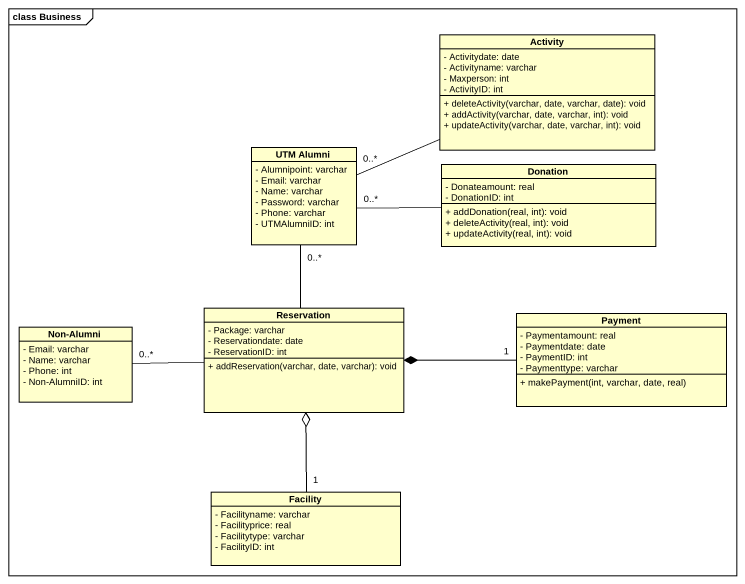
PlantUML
@startuml
mainframe class Business
hide circle
hide empty members
skinparam classAttributeIconSize 0
class Activity {
  - Activitydate: date
  - Activityname: varchar
  - Maxperson: int
  - ActivityID: int
  + deleteActivity(varchar, date, varchar, date): void
  + addActivity(varchar, date, varchar, int): void
  + updateActivity(varchar, date, varchar, int): void
}
class "UTM Alumni" as UTM_Alumni {
  - Alumnipoint: varchar
  - Email: varchar
  - Name: varchar
  - Password: varchar
  - Phone: varchar
  - UTMAlumniID: int
}
class Donation {
  - Donateamount: real
  - DonationID: int
  + addDonation(real, int): void
  + deleteActivity(real, int): void
  + updateActivity(real, int): void
}
class Reservation {
  - Package: varchar
  - Reservationdate: date
  - ReservationID: int
  + addReservation(varchar, date, varchar): void
}
class Payment {
  - Paymentamount: real
  - Paymentdate: date
  - PaymentID: int
  - Paymenttype: varchar
  + makePayment(int, varchar, date, real)
}
class "Non-Alumni" as Non_Alumni {
  - Email: varchar
  - Name: varchar
  - Phone: int
  - Non-AlumniID: int
}
class Facility {
  - Facilityname: varchar
  - Facilityprice: real
  - Facilitytype: varchar
  - FacilityID: int
}
UTM_Alumni "0..*" -right- Activity
UTM_Alumni "0..*" -right- Donation
UTM_Alumni "0..*" -- Reservation
Payment "1" -left-* Reservation
Non_Alumni "0..*" -right- Reservation
Facility "1" -up-o Reservation
@enduml
